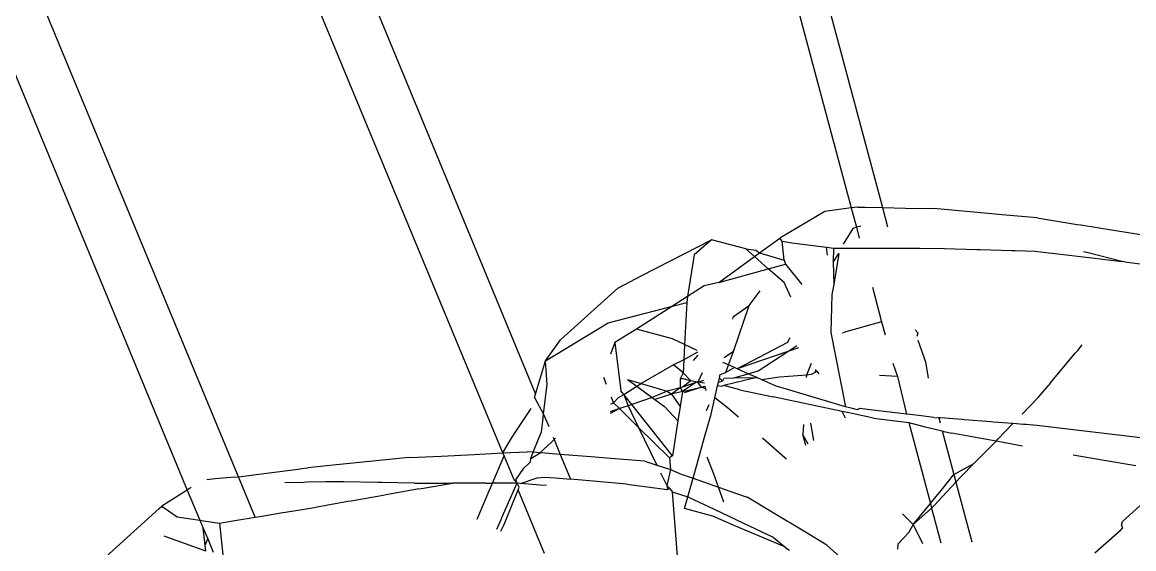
# Model space of a CAD drawing. Header units: inches. Extents: x 3324238 to 135265466, y -1036581 to 20094598.
# Drawn here: x 3354733.055 to 3354733.688, y -519083.691 to -519083.391 of the extents above; entities that cross this region are included whole.
import ezdxf

# ---------------------------------------------------------------- set-up
doc = ezdxf.new("R2010")
doc.units = ezdxf.units.IN
doc.header["$MEASUREMENT"] = 0
doc.layers.add('FURNITURE', color=32, linetype='Continuous', lineweight=13)

msp = doc.modelspace()

# ---------------------------------------------------------------- linework, layer by layer
for p, q in [((3354733.07894, -519081.76039, 0.00267), (3354733.54448, -519083.4969, 0.00267)), ((3354733.06495, -519081.77459, 0.00267), (3354733.52676, -519083.49715, 0.00267)), ((3354733.32846, -519083.6365, 0.00267), (3354732.58502, -519081.84202, 0.00267)), ((3354732.63196, -519081.87339, 0.00267), (3354733.34697, -519083.60314, 0.00267)), ((3354733.17798, -519083.65001, 0.00267), (3354732.44854, -519081.88935, 0.00267)), ((3354732.429, -519081.9202, 0.00267), (3354733.14881, -519083.65764, 0.00267)), ((3354733.51184, -519083.49917, 0.00267), (3354733.48618, -519083.51426, 0.00267)), ((3354733.52676, -519083.49715, 0.00267), (3354733.51184, -519083.49917, 0.00267)), ((3354733.52871, -519083.49688, 0.00267), (3354733.52676, -519083.49715, 0.00267)), ((3354733.52676, -519083.49715, 0.00267), (3354733.5297, -519083.50814, 0.00267)), ((3354733.53059, -519083.49663, 0.00267), (3354733.52871, -519083.49688, 0.00267)), ((3354733.53059, -519083.49663, 0.00267), (3354733.53468, -519083.49671, 0.00267)), ((3354733.53468, -519083.49671, 0.00267), (3354733.54448, -519083.4969, 0.00267)), ((3354733.54448, -519083.4969, 0.00267), (3354733.54742, -519083.50785, 0.00267)), ((3354733.54448, -519083.4969, 0.00267), (3354733.55768, -519083.49716, 0.00267)), ((3354733.55768, -519083.49716, 0.00267), (3354733.57361, -519083.49748, 0.00267)), ((3354733.57567, -519083.49766, 0.00267), (3354733.57361, -519083.49748, 0.00267)), ((3354733.59247, -519083.49917, 0.00267), (3354733.57567, -519083.49766, 0.00267)), ((3354733.5945, -519083.49936, 0.00267), (3354733.59247, -519083.49917, 0.00267)), ((3354733.61276, -519083.501, 0.00267), (3354733.5945, -519083.49936, 0.00267)), ((3354733.61484, -519083.50118, 0.00267), (3354733.61276, -519083.501, 0.00267)), ((3354733.6327, -519083.50279, 0.00267), (3354733.61484, -519083.50118, 0.00267)), ((3354733.5297, -519083.50814, 0.00267), (3354733.52761, -519083.50874, 0.00267)), ((3354733.53215, -519083.50743, 0.00267), (3354733.5297, -519083.50814, 0.00267)), ((3354733.5297, -519083.50814, 0.00267), (3354733.53134, -519083.51423, 0.00267)), ((3354733.6327, -519083.50279, 0.00267), (3354733.63597, -519083.50332, 0.00267)), ((3354733.63597, -519083.50332, 0.00267), (3354733.65541, -519083.50646, 0.00267)), ((3354733.65541, -519083.50646, 0.00267), (3354733.65738, -519083.50678, 0.00267)), ((3354733.65738, -519083.50678, 0.00267), (3354733.67611, -519083.50981, 0.00267)), ((3354733.47448, -519083.52275, 0.00267), (3354733.48618, -519083.51426, 0.00267)), ((3354733.48748, -519083.51593, 0.00267), (3354733.48618, -519083.51426, 0.00267)), ((3354733.52761, -519083.50874, 0.00267), (3354733.52227, -519083.51782, 0.00267)), ((3354733.67611, -519083.50981, 0.00267), (3354733.69519, -519083.51289, 0.00267)), ((3354733.40765, -519083.53564, 0.00267), (3354733.4472, -519083.51528, 0.00267)), ((3354733.4472, -519083.51528, 0.00267), (3354733.43732, -519083.5238, 0.00267)), ((3354733.46669, -519083.52047, 0.00267), (3354733.4472, -519083.51528, 0.00267)), ((3354733.47164, -519083.52481, 0.00267), (3354733.46669, -519083.52047, 0.00267)), ((3354733.46669, -519083.52047, 0.00267), (3354733.47247, -519083.52114, 0.00267)), ((3354733.48748, -519083.51593, 0.00267), (3354733.49302, -519083.51688, 0.00267)), ((3354733.48859, -519083.52689, 0.00267), (3354733.48748, -519083.51593, 0.00267)), ((3354733.49302, -519083.51688, 0.00267), (3354733.51265, -519083.51949, 0.00267)), ((3354733.51319, -519083.52405, 0.00267), (3354733.51265, -519083.51949, 0.00267)), ((3354733.51265, -519083.51949, 0.00267), (3354733.5167, -519083.52003, 0.00267)), ((3354733.5167, -519083.52003, 0.00267), (3354733.51643, -519083.52795, 0.00267)), ((3354733.5167, -519083.52003, 0.00267), (3354733.5659, -519083.51991, 0.00267)), ((3354733.5659, -519083.51991, 0.00267), (3354733.57988, -519083.52028, 0.00267)), ((3354733.57988, -519083.52028, 0.00267), (3354733.59826, -519083.52078, 0.00267)), ((3354733.59826, -519083.52078, 0.00267), (3354733.60016, -519083.52083, 0.00267)), ((3354733.60016, -519083.52083, 0.00267), (3354733.61821, -519083.52131, 0.00267)), ((3354733.43732, -519083.5238, 0.00267), (3354733.43364, -519083.54752, 0.00267)), ((3354733.45143, -519083.5395, 0.00267), (3354733.47164, -519083.52481, 0.00267)), ((3354733.47164, -519083.52481, 0.00267), (3354733.47448, -519083.52275, 0.00267)), ((3354733.47949, -519083.53169, 0.00267), (3354733.47164, -519083.52481, 0.00267)), ((3354733.47247, -519083.52114, 0.00267), (3354733.47448, -519083.52275, 0.00267)), ((3354733.47448, -519083.52275, 0.00267), (3354733.48859, -519083.52689, 0.00267)), ((3354733.48859, -519083.52689, 0.00267), (3354733.48937, -519083.52903, 0.00267)), ((3354733.51643, -519083.52795, 0.00267), (3354733.51972, -519083.52306, 0.00267)), ((3354733.51972, -519083.52306, 0.00267), (3354733.51686, -519083.54066, 0.00267)), ((3354733.61821, -519083.52131, 0.00267), (3354733.62015, -519083.52137, 0.00267)), ((3354733.62015, -519083.52137, 0.00267), (3354733.63152, -519083.52167, 0.00267)), ((3354733.63152, -519083.52167, 0.00267), (3354733.63914, -519083.52259, 0.00267)), ((3354733.63914, -519083.52259, 0.00267), (3354733.64111, -519083.52283, 0.00267)), ((3354733.64111, -519083.52283, 0.00267), (3354733.66043, -519083.52517, 0.00267)), ((3354733.66157, -519083.52269, 0.00267), (3354733.65907, -519083.52215, 0.00267)), ((3354733.66043, -519083.52517, 0.00267), (3354733.66228, -519083.52539, 0.00267)), ((3354733.68089, -519083.52764, 0.00267), (3354733.66157, -519083.52269, 0.00267)), ((3354733.66228, -519083.52539, 0.00267), (3354733.68089, -519083.52764, 0.00267)), ((3354733.45143, -519083.5395, 0.00267), (3354733.47949, -519083.53169, 0.00267)), ((3354733.47949, -519083.53169, 0.00267), (3354733.48937, -519083.52903, 0.00267)), ((3354733.48852, -519083.5396, 0.00267), (3354733.47949, -519083.53169, 0.00267)), ((3354733.48937, -519083.52903, 0.00267), (3354733.49874, -519083.54063, 0.00267)), ((3354733.51643, -519083.52795, 0.00267), (3354733.51686, -519083.54066, 0.00267)), ((3354733.68257, -519083.52784, 0.00267), (3354733.68089, -519083.52764, 0.00267)), ((3354733.68257, -519083.52784, 0.00267), (3354733.69417, -519083.52925, 0.00267)), ((3354733.39398, -519083.54281, 0.00267), (3354733.40765, -519083.53564, 0.00267)), ((3354733.45143, -519083.5395, 0.00267), (3354733.44308, -519083.54151, 0.00267)), ((3354733.49238, -519083.54793, 0.00267), (3354733.48852, -519083.5396, 0.00267)), ((3354733.36137, -519083.57209, 0.00267), (3354733.39398, -519083.54281, 0.00267)), ((3354733.44308, -519083.54151, 0.00267), (3354733.43364, -519083.54752, 0.00267)), ((3354733.46872, -519083.55253, 0.00267), (3354733.47485, -519083.54425, 0.00267)), ((3354733.51686, -519083.54066, 0.00267), (3354733.51582, -519083.54644, 0.00267)), ((3354733.53884, -519083.5422, 0.00267), (3354733.5441, -519083.56182, 0.00267)), ((3354733.43364, -519083.54752, 0.00267), (3354733.42497, -519083.55304, 0.00267)), ((3354733.42497, -519083.55304, 0.00267), (3354733.43311, -519083.55093, 0.00267)), ((3354733.43311, -519083.55093, 0.00267), (3354733.43196, -519083.57481, 0.00267)), ((3354733.43364, -519083.54752, 0.00267), (3354733.43311, -519083.55093, 0.00267)), ((3354733.51582, -519083.54644, 0.00267), (3354733.5151, -519083.56801, 0.00267)), ((3354733.38838, -519083.56255, 0.00267), (3354733.42497, -519083.55304, 0.00267)), ((3354733.42497, -519083.55304, 0.00267), (3354733.40449, -519083.56607, 0.00267)), ((3354733.45974, -519083.57873, 0.00267), (3354733.46872, -519083.55253, 0.00267)), ((3354733.45976, -519083.55885, 0.00267), (3354733.46872, -519083.55253, 0.00267)), ((3354733.3528, -519083.58409, 0.00267), (3354733.38838, -519083.56255, 0.00267)), ((3354733.45941, -519083.56037, 0.00267), (3354733.45976, -519083.55885, 0.00267)), ((3354733.5441, -519083.56182, 0.00267), (3354733.52378, -519083.56759, 0.00267)), ((3354733.5441, -519083.56182, 0.00267), (3354733.54613, -519083.5694, 0.00267)), ((3354733.40449, -519083.56607, 0.00267), (3354733.39223, -519083.57366, 0.00267)), ((3354733.42513, -519083.5716, 0.00267), (3354733.40449, -519083.56607, 0.00267)), ((3354733.49046, -519083.57364, 0.00267), (3354733.49209, -519083.57077, 0.00267)), ((3354733.5151, -519083.56801, 0.00267), (3354733.52344, -519083.61031, 0.00267)), ((3354733.52378, -519083.56759, 0.00267), (3354733.52168, -519083.56831, 0.00267)), ((3354733.56316, -519083.56656, 0.00267), (3354733.56471, -519083.56812, 0.00267)), ((3354733.56471, -519083.56812, 0.00267), (3354733.56414, -519083.57021, 0.00267)), ((3354733.3528, -519083.58409, 0.00267), (3354733.36137, -519083.57209, 0.00267)), ((3354733.39223, -519083.57366, 0.00267), (3354733.3898, -519083.58036, 0.00267)), ((3354733.39223, -519083.57366, 0.00267), (3354733.39557, -519083.60108, 0.00267)), ((3354733.43196, -519083.57481, 0.00267), (3354733.42513, -519083.5716, 0.00267)), ((3354733.43196, -519083.57481, 0.00267), (3354733.43154, -519083.58355, 0.00267)), ((3354733.4391, -519083.57817, 0.00267), (3354733.43196, -519083.57481, 0.00267)), ((3354733.49046, -519083.57364, 0.00267), (3354733.46178, -519083.58859, 0.00267)), ((3354733.49061, -519083.57883, 0.00267), (3354733.49579, -519083.57544, 0.00267)), ((3354733.49681, -519083.57673, 0.00267), (3354733.49061, -519083.57883, 0.00267)), ((3354733.56471, -519083.57236, 0.00267), (3354733.56908, -519083.58462, 0.00267)), ((3354733.65567, -519083.57815, 0.00267), (3354733.65828, -519083.57502, 0.00267)), ((3354733.34697, -519083.60314, 0.00267), (3354733.3528, -519083.58409, 0.00267)), ((3354733.35369, -519083.59746, 0.00267), (3354733.3528, -519083.58409, 0.00267)), ((3354733.43154, -519083.58355, 0.00267), (3354733.4256, -519083.58644, 0.00267)), ((3354733.43154, -519083.58355, 0.00267), (3354733.43119, -519083.59086, 0.00267)), ((3354733.43933, -519083.57923, 0.00267), (3354733.43154, -519083.58355, 0.00267)), ((3354733.43691, -519083.58388, 0.00267), (3354733.43971, -519083.58095, 0.00267)), ((3354733.45974, -519083.57873, 0.00267), (3354733.45438, -519083.58242, 0.00267)), ((3354733.45699, -519083.58646, 0.00267), (3354733.45974, -519083.57873, 0.00267)), ((3354733.49061, -519083.57883, 0.00267), (3354733.46178, -519083.58859, 0.00267)), ((3354733.47388, -519083.5898, 0.00267), (3354733.49061, -519083.57883, 0.00267)), ((3354733.64003, -519083.5969, 0.00267), (3354733.65443, -519083.57963, 0.00267)), ((3354733.65443, -519083.57963, 0.00267), (3354733.65567, -519083.57815, 0.00267)), ((3354733.4256, -519083.58644, 0.00267), (3354733.40717, -519083.59706, 0.00267)), ((3354733.43119, -519083.59086, 0.00267), (3354733.4256, -519083.58644, 0.00267)), ((3354733.45699, -519083.58646, 0.00267), (3354733.45378, -519083.58503, 0.00267)), ((3354733.45547, -519083.59073, 0.00267), (3354733.45699, -519083.58646, 0.00267)), ((3354733.46036, -519083.58796, 0.00267), (3354733.45547, -519083.59073, 0.00267)), ((3354733.46036, -519083.58796, 0.00267), (3354733.45699, -519083.58646, 0.00267)), ((3354733.46178, -519083.58859, 0.00267), (3354733.46036, -519083.58796, 0.00267)), ((3354733.46817, -519083.59143, 0.00267), (3354733.46178, -519083.58859, 0.00267)), ((3354733.46817, -519083.59143, 0.00267), (3354733.47388, -519083.5898, 0.00267)), ((3354733.50393, -519083.5857, 0.00267), (3354733.50129, -519083.59221, 0.00267)), ((3354733.50645, -519083.59051, 0.00267), (3354733.5066, -519083.58907, 0.00267)), ((3354733.50733, -519083.59, 0.00267), (3354733.50645, -519083.59051, 0.00267)), ((3354733.5086, -519083.59159, 0.00267), (3354733.50733, -519083.59, 0.00267)), ((3354733.55044, -519083.58549, 0.00267), (3354733.55311, -519083.59299, 0.00267)), ((3354733.56908, -519083.58462, 0.00267), (3354733.57049, -519083.59393, 0.00267)), ((3354733.3875, -519083.59759, 0.00267), (3354733.38598, -519083.59366, 0.00267)), ((3354733.39946, -519083.59481, 0.00267), (3354733.40717, -519083.59706, 0.00267)), ((3354733.39946, -519083.59481, 0.00267), (3354733.40467, -519083.5986, 0.00267)), ((3354733.43119, -519083.59086, 0.00267), (3354733.42931, -519083.59427, 0.00267)), ((3354733.42931, -519083.59427, 0.00267), (3354733.42947, -519083.59954, 0.00267)), ((3354733.43102, -519083.59436, 0.00267), (3354733.42931, -519083.59427, 0.00267)), ((3354733.43838, -519083.59652, 0.00267), (3354733.43068, -519083.60154, 0.00267)), ((3354733.43546, -519083.59542, 0.00267), (3354733.4308, -519083.59909, 0.00267)), ((3354733.43838, -519083.59652, 0.00267), (3354733.4308, -519083.59909, 0.00267)), ((3354733.43546, -519083.59542, 0.00267), (3354733.43102, -519083.59436, 0.00267)), ((3354733.43546, -519083.59542, 0.00267), (3354733.43119, -519083.59086, 0.00267)), ((3354733.43944, -519083.59617, 0.00267), (3354733.43546, -519083.59542, 0.00267)), ((3354733.43944, -519083.59617, 0.00267), (3354733.43838, -519083.59652, 0.00267)), ((3354733.44191, -519083.59099, 0.00267), (3354733.43944, -519083.59617, 0.00267)), ((3354733.43944, -519083.59617, 0.00267), (3354733.4428, -519083.59503, 0.00267)), ((3354733.44321, -519083.59687, 0.00267), (3354733.43944, -519083.59617, 0.00267)), ((3354733.44158, -519083.59906, 0.00267), (3354733.43944, -519083.59617, 0.00267)), ((3354733.45074, -519083.59832, 0.00267), (3354733.4512, -519083.5963, 0.00267)), ((3354733.4512, -519083.5963, 0.00267), (3354733.45175, -519083.59391, 0.00267)), ((3354733.4512, -519083.5963, 0.00267), (3354733.45376, -519083.59556, 0.00267)), ((3354733.45175, -519083.59391, 0.00267), (3354733.45222, -519083.59183, 0.00267)), ((3354733.45175, -519083.59391, 0.00267), (3354733.45376, -519083.59556, 0.00267)), ((3354733.45222, -519083.59183, 0.00267), (3354733.45547, -519083.59073, 0.00267)), ((3354733.45376, -519083.59556, 0.00267), (3354733.45436, -519083.59387, 0.00267)), ((3354733.47296, -519083.59357, 0.00267), (3354733.4543, -519083.59809, 0.00267)), ((3354733.45436, -519083.59387, 0.00267), (3354733.46, -519083.59377, 0.00267)), ((3354733.46, -519083.59377, 0.00267), (3354733.46817, -519083.59143, 0.00267)), ((3354733.46, -519083.59377, 0.00267), (3354733.47296, -519083.59357, 0.00267)), ((3354733.47296, -519083.59357, 0.00267), (3354733.46817, -519083.59143, 0.00267)), ((3354733.47587, -519083.59486, 0.00267), (3354733.47296, -519083.59357, 0.00267)), ((3354733.4859, -519083.59336, 0.00267), (3354733.47587, -519083.59486, 0.00267)), ((3354733.48396, -519083.59846, 0.00267), (3354733.47587, -519083.59486, 0.00267)), ((3354733.50129, -519083.59221, 0.00267), (3354733.4859, -519083.59336, 0.00267)), ((3354733.50129, -519083.59221, 0.00267), (3354733.5012, -519083.59359, 0.00267)), ((3354733.50401, -519083.59195, 0.00267), (3354733.50129, -519083.59221, 0.00267)), ((3354733.50645, -519083.59051, 0.00267), (3354733.50401, -519083.59195, 0.00267)), ((3354733.55311, -519083.59299, 0.00267), (3354733.54296, -519083.59236, 0.00267)), ((3354733.55311, -519083.59299, 0.00267), (3354733.5582, -519083.61443, 0.00267)), ((3354733.35165, -519083.61444, 0.00267), (3354733.35369, -519083.59746, 0.00267)), ((3354733.39724, -519083.60318, 0.00267), (3354733.39557, -519083.60108, 0.00267)), ((3354733.39724, -519083.60318, 0.00267), (3354733.40467, -519083.5986, 0.00267)), ((3354733.40467, -519083.5986, 0.00267), (3354733.40717, -519083.59706, 0.00267)), ((3354733.40467, -519083.5986, 0.00267), (3354733.41345, -519083.60497, 0.00267)), ((3354733.40717, -519083.59706, 0.00267), (3354733.42197, -519083.60145, 0.00267)), ((3354733.42197, -519083.60145, 0.00267), (3354733.41345, -519083.60497, 0.00267)), ((3354733.42443, -519083.603, 0.00267), (3354733.41492, -519083.60604, 0.00267)), ((3354733.42947, -519083.59954, 0.00267), (3354733.42197, -519083.60145, 0.00267)), ((3354733.42197, -519083.60145, 0.00267), (3354733.42443, -519083.603, 0.00267)), ((3354733.42947, -519083.59954, 0.00267), (3354733.42443, -519083.603, 0.00267)), ((3354733.43068, -519083.60154, 0.00267), (3354733.42443, -519083.603, 0.00267)), ((3354733.42443, -519083.603, 0.00267), (3354733.42938, -519083.61009, 0.00267)), ((3354733.43068, -519083.60154, 0.00267), (3354733.42938, -519083.61009, 0.00267)), ((3354733.4308, -519083.59909, 0.00267), (3354733.42947, -519083.59954, 0.00267)), ((3354733.42947, -519083.59954, 0.00267), (3354733.43068, -519083.60154, 0.00267)), ((3354733.43068, -519083.60154, 0.00267), (3354733.44158, -519083.59906, 0.00267)), ((3354733.44158, -519083.59906, 0.00267), (3354733.43167, -519083.60232, 0.00267)), ((3354733.44158, -519083.59906, 0.00267), (3354733.44356, -519083.59849, 0.00267)), ((3354733.4439, -519083.60003, 0.00267), (3354733.44158, -519083.59906, 0.00267)), ((3354733.44413, -519083.60107, 0.00267), (3354733.44356, -519083.59849, 0.00267)), ((3354733.4492, -519083.60507, 0.00267), (3354733.45074, -519083.59832, 0.00267)), ((3354733.45265, -519083.59868, 0.00267), (3354733.45074, -519083.59832, 0.00267)), ((3354733.4543, -519083.59809, 0.00267), (3354733.45265, -519083.59868, 0.00267)), ((3354733.46341, -519083.60066, 0.00267), (3354733.4543, -519083.59809, 0.00267)), ((3354733.46341, -519083.60066, 0.00267), (3354733.48236, -519083.60464, 0.00267)), ((3354733.48988, -519083.60023, 0.00267), (3354733.48396, -519083.59846, 0.00267)), ((3354733.52344, -519083.61031, 0.00267), (3354733.48988, -519083.60023, 0.00267)), ((3354733.63327, -519083.605, 0.00267), (3354733.63885, -519083.59832, 0.00267)), ((3354733.64003, -519083.5969, 0.00267), (3354733.63885, -519083.59832, 0.00267)), ((3354733.34641, -519083.60495, 0.00267), (3354733.34697, -519083.60314, 0.00267)), ((3354733.34641, -519083.60495, 0.00267), (3354733.35165, -519083.61444, 0.00267)), ((3354733.38993, -519083.60876, 0.00267), (3354733.39152, -519083.60799, 0.00267)), ((3354733.39152, -519083.60799, 0.00267), (3354733.39024, -519083.60468, 0.00267)), ((3354733.39152, -519083.60799, 0.00267), (3354733.39436, -519083.60496, 0.00267)), ((3354733.39152, -519083.60799, 0.00267), (3354733.39485, -519083.61127, 0.00267)), ((3354733.39436, -519083.60496, 0.00267), (3354733.39724, -519083.60318, 0.00267)), ((3354733.4018, -519083.60891, 0.00267), (3354733.39724, -519083.60318, 0.00267)), ((3354733.39724, -519083.60318, 0.00267), (3354733.39972, -519083.60962, 0.00267)), ((3354733.4018, -519083.60891, 0.00267), (3354733.39972, -519083.60962, 0.00267)), ((3354733.41345, -519083.60497, 0.00267), (3354733.4018, -519083.60891, 0.00267)), ((3354733.42511, -519083.63822, 0.00267), (3354733.4018, -519083.60891, 0.00267)), ((3354733.41345, -519083.60497, 0.00267), (3354733.41492, -519083.60604, 0.00267)), ((3354733.41492, -519083.60604, 0.00267), (3354733.42057, -519083.61014, 0.00267)), ((3354733.44434, -519083.61228, 0.00267), (3354733.44586, -519083.60895, 0.00267)), ((3354733.44706, -519083.61442, 0.00267), (3354733.4492, -519083.60507, 0.00267)), ((3354733.45618, -519083.61058, 0.00267), (3354733.4492, -519083.60507, 0.00267)), ((3354733.52156, -519083.61286, 0.00267), (3354733.48236, -519083.60464, 0.00267)), ((3354733.62408, -519083.61441, 0.00267), (3354733.63327, -519083.605, 0.00267)), ((3354733.33666, -519083.62316, 0.00267), (3354733.34231, -519083.61455, 0.00267)), ((3354733.34231, -519083.61455, 0.00267), (3354733.34453, -519083.61117, 0.00267)), ((3354733.35117, -519083.61841, 0.00267), (3354733.35165, -519083.61444, 0.00267)), ((3354733.35165, -519083.61444, 0.00267), (3354733.35455, -519083.62145, 0.00267)), ((3354733.39485, -519083.61127, 0.00267), (3354733.38951, -519083.61416, 0.00267)), ((3354733.39485, -519083.61127, 0.00267), (3354733.3896, -519083.61305, 0.00267)), ((3354733.39972, -519083.60962, 0.00267), (3354733.39485, -519083.61127, 0.00267)), ((3354733.39485, -519083.61127, 0.00267), (3354733.40573, -519083.622, 0.00267)), ((3354733.39972, -519083.60962, 0.00267), (3354733.40573, -519083.622, 0.00267)), ((3354733.42814, -519083.6183, 0.00267), (3354733.42057, -519083.61014, 0.00267)), ((3354733.42938, -519083.61009, 0.00267), (3354733.42814, -519083.6183, 0.00267)), ((3354733.44334, -519083.62752, 0.00267), (3354733.44706, -519083.61442, 0.00267)), ((3354733.46263, -519083.61621, 0.00267), (3354733.45618, -519083.61058, 0.00267)), ((3354733.52346, -519083.61675, 0.00267), (3354733.52156, -519083.61286, 0.00267)), ((3354733.52728, -519083.61411, 0.00267), (3354733.52156, -519083.61286, 0.00267)), ((3354733.52671, -519083.61112, 0.00267), (3354733.52344, -519083.61031, 0.00267)), ((3354733.53031, -519083.61201, 0.00267), (3354733.52671, -519083.61112, 0.00267)), ((3354733.53938, -519083.61665, 0.00267), (3354733.52728, -519083.61411, 0.00267)), ((3354733.53141, -519083.61125, 0.00267), (3354733.53031, -519083.61201, 0.00267)), ((3354733.5376, -519083.61199, 0.00267), (3354733.53141, -519083.61125, 0.00267)), ((3354733.5582, -519083.61443, 0.00267), (3354733.5376, -519083.61199, 0.00267)), ((3354733.5603, -519083.61468, 0.00267), (3354733.5582, -519083.61443, 0.00267)), ((3354733.5665, -519083.61542, 0.00267), (3354733.5603, -519083.61468, 0.00267)), ((3354733.57388, -519083.61629, 0.00267), (3354733.5665, -519083.61542, 0.00267)), ((3354733.35045, -519083.62442, 0.00267), (3354733.35117, -519083.61841, 0.00267)), ((3354733.40573, -519083.622, 0.00267), (3354733.42326, -519083.6393, 0.00267)), ((3354733.40573, -519083.622, 0.00267), (3354733.41615, -519083.64347, 0.00267)), ((3354733.42814, -519083.6183, 0.00267), (3354733.42511, -519083.63822, 0.00267)), ((3354733.49959, -519083.6203, 0.00267), (3354733.49924, -519083.62606, 0.00267)), ((3354733.50352, -519083.61957, 0.00267), (3354733.50524, -519083.62935, 0.00267)), ((3354733.53938, -519083.61665, 0.00267), (3354733.55949, -519083.61924, 0.00267)), ((3354733.55949, -519083.61924, 0.00267), (3354733.56166, -519083.61978, 0.00267)), ((3354733.55949, -519083.61924, 0.00267), (3354733.57183, -519083.66526, 0.00267)), ((3354733.56166, -519083.61978, 0.00267), (3354733.5681, -519083.62138, 0.00267)), ((3354733.5681, -519083.62138, 0.00267), (3354733.57855, -519083.62397, 0.00267)), ((3354733.57388, -519083.61629, 0.00267), (3354733.57655, -519083.6165, 0.00267)), ((3354733.57655, -519083.6165, 0.00267), (3354733.57731, -519083.61935, 0.00267)), ((3354733.57755, -519083.61658, 0.00267), (3354733.57655, -519083.6165, 0.00267)), ((3354733.58995, -519083.61755, 0.00267), (3354733.57755, -519083.61658, 0.00267)), ((3354733.59117, -519083.61764, 0.00267), (3354733.58995, -519083.61755, 0.00267)), ((3354733.60629, -519083.61882, 0.00267), (3354733.59117, -519083.61764, 0.00267)), ((3354733.60765, -519083.61893, 0.00267), (3354733.60629, -519083.61882, 0.00267)), ((3354733.61881, -519083.6198, 0.00267), (3354733.60765, -519083.61893, 0.00267)), ((3354733.6102, -519083.6286, 0.00267), (3354733.61881, -519083.6198, 0.00267)), ((3354733.62493, -519083.62028, 0.00267), (3354733.61881, -519083.6198, 0.00267)), ((3354733.62638, -519083.62039, 0.00267), (3354733.62493, -519083.62028, 0.00267)), ((3354733.62817, -519083.62053, 0.00267), (3354733.62638, -519083.62039, 0.00267)), ((3354733.63246, -519083.62086, 0.00267), (3354733.62817, -519083.62053, 0.00267)), ((3354733.69636, -519083.62847, 0.00267), (3354733.63246, -519083.62086, 0.00267)), ((3354733.32846, -519083.6365, 0.00267), (3354733.33345, -519083.62804, 0.00267)), ((3354733.33345, -519083.62804, 0.00267), (3354733.33666, -519083.62316, 0.00267)), ((3354733.34575, -519083.63609, 0.00267), (3354733.34894, -519083.62817, 0.00267)), ((3354733.34894, -519083.62817, 0.00267), (3354733.35045, -519083.62442, 0.00267)), ((3354733.35709, -519083.62758, 0.00267), (3354733.35763, -519083.62887, 0.00267)), ((3354733.35763, -519083.62887, 0.00267), (3354733.35836, -519083.62818, 0.00267)), ((3354733.43963, -519083.64061, 0.00267), (3354733.44334, -519083.62752, 0.00267)), ((3354733.48903, -519083.63926, 0.00267), (3354733.47634, -519083.62818, 0.00267)), ((3354733.50224, -519083.63142, 0.00267), (3354733.49924, -519083.62606, 0.00267)), ((3354733.50101, -519083.63227, 0.00267), (3354733.49924, -519083.62606, 0.00267)), ((3354733.57855, -519083.62397, 0.00267), (3354733.58522, -519083.64885, 0.00267)), ((3354733.57855, -519083.62397, 0.00267), (3354733.57958, -519083.62422, 0.00267)), ((3354733.57958, -519083.62422, 0.00267), (3354733.58399, -519083.62532, 0.00267)), ((3354733.59245, -519083.62685, 0.00267), (3354733.58399, -519083.62532, 0.00267)), ((3354733.60926, -519083.62989, 0.00267), (3354733.59245, -519083.62685, 0.00267)), ((3354733.34962, -519083.6364, 0.00267), (3354733.35158, -519083.63456, 0.00267)), ((3354733.35158, -519083.63456, 0.00267), (3354733.3561, -519083.63031, 0.00267)), ((3354733.3561, -519083.63031, 0.00267), (3354733.35763, -519083.62887, 0.00267)), ((3354733.35763, -519083.62887, 0.00267), (3354733.36113, -519083.63734, 0.00267)), ((3354733.5975, -519083.6416, 0.00267), (3354733.60926, -519083.62989, 0.00267)), ((3354733.60926, -519083.62989, 0.00267), (3354733.6102, -519083.6286, 0.00267)), ((3354733.6242, -519083.6326, 0.00267), (3354733.60926, -519083.62989, 0.00267)), ((3354733.27314, -519083.63937, 0.00267), (3354733.2544, -519083.64127, 0.00267)), ((3354733.27546, -519083.63914, 0.00267), (3354733.27314, -519083.63937, 0.00267)), ((3354733.27546, -519083.63914, 0.00267), (3354733.29338, -519083.63825, 0.00267)), ((3354733.29338, -519083.63825, 0.00267), (3354733.31208, -519083.63732, 0.00267)), ((3354733.31208, -519083.63732, 0.00267), (3354733.32846, -519083.6365, 0.00267)), ((3354733.32252, -519083.65373, 0.00267), (3354733.32915, -519083.63816, 0.00267)), ((3354733.32846, -519083.6365, 0.00267), (3354733.34237, -519083.63581, 0.00267)), ((3354733.32915, -519083.63816, 0.00267), (3354733.32846, -519083.6365, 0.00267)), ((3354733.33482, -519083.65185, 0.00267), (3354733.32915, -519083.63816, 0.00267)), ((3354733.34575, -519083.63609, 0.00267), (3354733.34237, -519083.63581, 0.00267)), ((3354733.34424, -519083.64147, 0.00267), (3354733.34434, -519083.63958, 0.00267)), ((3354733.34434, -519083.63958, 0.00267), (3354733.34575, -519083.63609, 0.00267)), ((3354733.34434, -519083.63958, 0.00267), (3354733.34962, -519083.6364, 0.00267)), ((3354733.34962, -519083.6364, 0.00267), (3354733.34575, -519083.63609, 0.00267)), ((3354733.35244, -519083.63663, 0.00267), (3354733.34962, -519083.6364, 0.00267)), ((3354733.35894, -519083.63716, 0.00267), (3354733.35244, -519083.63663, 0.00267)), ((3354733.36113, -519083.63734, 0.00267), (3354733.35894, -519083.63716, 0.00267)), ((3354733.36113, -519083.63734, 0.00267), (3354733.367, -519083.6515, 0.00267)), ((3354733.38096, -519083.63895, 0.00267), (3354733.36113, -519083.63734, 0.00267)), ((3354733.38756, -519083.63949, 0.00267), (3354733.38096, -519083.63895, 0.00267)), ((3354733.40937, -519083.64126, 0.00267), (3354733.38756, -519083.63949, 0.00267)), ((3354733.42511, -519083.63822, 0.00267), (3354733.42326, -519083.6393, 0.00267)), ((3354733.42326, -519083.6393, 0.00267), (3354733.42394, -519083.64593, 0.00267)), ((3354733.43671, -519083.65089, 0.00267), (3354733.43963, -519083.64061, 0.00267)), ((3354733.44836, -519083.64793, 0.00267), (3354733.44473, -519083.63889, 0.00267)), ((3354733.48986, -519083.63998, 0.00267), (3354733.48903, -519083.63926, 0.00267)), ((3354733.65309, -519083.63763, 0.00267), (3354733.67079, -519083.64066, 0.00267)), ((3354733.67079, -519083.64066, 0.00267), (3354733.68873, -519083.64372, 0.00267)), ((3354733.19386, -519083.64799, 0.00267), (3354733.21199, -519083.64569, 0.00267)), ((3354733.21199, -519083.64569, 0.00267), (3354733.21387, -519083.64545, 0.00267)), ((3354733.21387, -519083.64545, 0.00267), (3354733.21753, -519083.64498, 0.00267)), ((3354733.23181, -519083.64354, 0.00267), (3354733.21753, -519083.64498, 0.00267)), ((3354733.23376, -519083.64335, 0.00267), (3354733.23181, -519083.64354, 0.00267)), ((3354733.25248, -519083.64146, 0.00267), (3354733.23376, -519083.64335, 0.00267)), ((3354733.2544, -519083.64127, 0.00267), (3354733.25248, -519083.64146, 0.00267)), ((3354733.33593, -519083.65174, 0.00267), (3354733.34034, -519083.64514, 0.00267)), ((3354733.34034, -519083.64514, 0.00267), (3354733.34318, -519083.64247, 0.00267)), ((3354733.34318, -519083.64247, 0.00267), (3354733.34424, -519083.64147, 0.00267)), ((3354733.40937, -519083.64126, 0.00267), (3354733.41615, -519083.64347, 0.00267)), ((3354733.41615, -519083.64347, 0.00267), (3354733.42394, -519083.64593, 0.00267)), ((3354733.42394, -519083.64593, 0.00267), (3354733.42176, -519083.65504, 0.00267)), ((3354733.42394, -519083.64593, 0.00267), (3354733.42988, -519083.64849, 0.00267)), ((3354733.58522, -519083.64885, 0.00267), (3354733.59664, -519083.64248, 0.00267)), ((3354733.58932, -519083.64996, 0.00267), (3354733.59664, -519083.64248, 0.00267)), ((3354733.59664, -519083.64248, 0.00267), (3354733.5975, -519083.6416, 0.00267)), ((3354733.16479, -519083.6513, 0.00267), (3354733.15998, -519083.65175, 0.00267)), ((3354733.17586, -519083.65028, 0.00267), (3354733.16479, -519083.6513, 0.00267)), ((3354733.17586, -519083.65028, 0.00267), (3354733.17798, -519083.65001, 0.00267)), ((3354733.17798, -519083.65001, 0.00267), (3354733.19386, -519083.64799, 0.00267)), ((3354733.18753, -519083.67307, 0.00267), (3354733.17798, -519083.65001, 0.00267)), ((3354733.21512, -519083.65323, 0.00267), (3354733.20442, -519083.65354, 0.00267)), ((3354733.21703, -519083.65318, 0.00267), (3354733.21512, -519083.65323, 0.00267)), ((3354733.22767, -519083.65287, 0.00267), (3354733.21703, -519083.65318, 0.00267)), ((3354733.23572, -519083.65299, 0.00267), (3354733.22767, -519083.65287, 0.00267)), ((3354733.23771, -519083.65302, 0.00267), (3354733.23572, -519083.65299, 0.00267)), ((3354733.25738, -519083.65331, 0.00267), (3354733.23771, -519083.65302, 0.00267)), ((3354733.25934, -519083.65334, 0.00267), (3354733.25738, -519083.65331, 0.00267)), ((3354733.27798, -519083.65362, 0.00267), (3354733.25934, -519083.65334, 0.00267)), ((3354733.27798, -519083.65362, 0.00267), (3354733.29977, -519083.65367, 0.00267)), ((3354733.28216, -519083.65677, 0.00267), (3354733.29977, -519083.65367, 0.00267)), ((3354733.31887, -519083.65372, 0.00267), (3354733.29977, -519083.65367, 0.00267)), ((3354733.31887, -519083.65372, 0.00267), (3354733.32252, -519083.65373, 0.00267)), ((3354733.32139, -519083.6564, 0.00267), (3354733.32252, -519083.65373, 0.00267)), ((3354733.33666, -519083.65377, 0.00267), (3354733.32252, -519083.65373, 0.00267)), ((3354733.33666, -519083.65377, 0.00267), (3354733.33482, -519083.65185, 0.00267)), ((3354733.33666, -519083.65377, 0.00267), (3354733.33593, -519083.65174, 0.00267)), ((3354733.33857, -519083.65391, 0.00267), (3354733.34803, -519083.65061, 0.00267)), ((3354733.34803, -519083.65061, 0.00267), (3354733.35242, -519083.6502, 0.00267)), ((3354733.35242, -519083.6502, 0.00267), (3354733.35828, -519083.65072, 0.00267)), ((3354733.35828, -519083.65072, 0.00267), (3354733.3648, -519083.6513, 0.00267)), ((3354733.3648, -519083.6513, 0.00267), (3354733.367, -519083.6515, 0.00267)), ((3354733.39908, -519083.65435, 0.00267), (3354733.367, -519083.6515, 0.00267)), ((3354733.41827, -519083.64785, 0.00267), (3354733.42176, -519083.65504, 0.00267)), ((3354733.42988, -519083.64849, 0.00267), (3354733.43671, -519083.65089, 0.00267)), ((3354733.43373, -519083.66142, 0.00267), (3354733.43671, -519083.65089, 0.00267)), ((3354733.43671, -519083.65089, 0.00267), (3354733.45123, -519083.656, 0.00267)), ((3354733.45123, -519083.656, 0.00267), (3354733.44836, -519083.64793, 0.00267)), ((3354733.57788, -519083.65785, 0.00267), (3354733.58522, -519083.64885, 0.00267)), ((3354733.57878, -519083.66123, 0.00267), (3354733.58636, -519083.65313, 0.00267)), ((3354733.58522, -519083.64885, 0.00267), (3354733.58636, -519083.65313, 0.00267)), ((3354733.58636, -519083.65313, 0.00267), (3354733.58932, -519083.64996, 0.00267)), ((3354733.58636, -519083.65313, 0.00267), (3354733.59545, -519083.68703, 0.00267)), ((3354733.14881, -519083.65764, 0.00267), (3354733.13443, -519083.66682, 0.00267)), ((3354733.15109, -519083.65618, 0.00267), (3354733.14881, -519083.65764, 0.00267)), ((3354733.14881, -519083.65764, 0.00267), (3354733.15589, -519083.67473, 0.00267)), ((3354733.26212, -519083.66014, 0.00267), (3354733.27971, -519083.657, 0.00267)), ((3354733.27971, -519083.657, 0.00267), (3354733.28216, -519083.65677, 0.00267)), ((3354733.31379, -519083.67427, 0.00267), (3354733.32067, -519083.65807, 0.00267)), ((3354733.32067, -519083.65807, 0.00267), (3354733.32139, -519083.6564, 0.00267)), ((3354733.32812, -519083.67281, 0.00267), (3354733.33606, -519083.65484, 0.00267)), ((3354733.32956, -519083.6763, 0.00267), (3354733.33714, -519083.65746, 0.00267)), ((3354733.33606, -519083.65484, 0.00267), (3354733.33666, -519083.65377, 0.00267)), ((3354733.33857, -519083.65391, 0.00267), (3354733.33666, -519083.65377, 0.00267)), ((3354733.33771, -519083.65606, 0.00267), (3354733.33666, -519083.65377, 0.00267)), ((3354733.33714, -519083.65746, 0.00267), (3354733.33771, -519083.65606, 0.00267)), ((3354733.35216, -519083.69371, 0.00267), (3354733.33714, -519083.65746, 0.00267)), ((3354733.34976, -519083.65478, 0.00267), (3354733.33857, -519083.65391, 0.00267)), ((3354733.3533, -519083.65506, 0.00267), (3354733.34976, -519083.65478, 0.00267)), ((3354733.39908, -519083.65435, 0.00267), (3354733.42223, -519083.65725, 0.00267)), ((3354733.42176, -519083.65504, 0.00267), (3354733.42332, -519083.65651, 0.00267)), ((3354733.42176, -519083.65504, 0.00267), (3354733.42223, -519083.65725, 0.00267)), ((3354733.42223, -519083.65725, 0.00267), (3354733.42332, -519083.65651, 0.00267)), ((3354733.42332, -519083.65651, 0.00267), (3354733.42481, -519083.65856, 0.00267)), ((3354733.42481, -519083.65856, 0.00267), (3354733.42841, -519083.70501, 0.00267)), ((3354733.42481, -519083.65856, 0.00267), (3354733.43373, -519083.66142, 0.00267)), ((3354733.45428, -519083.66458, 0.00267), (3354733.45123, -519083.656, 0.00267)), ((3354733.45123, -519083.656, 0.00267), (3354733.46147, -519083.65961, 0.00267)), ((3354733.46147, -519083.65961, 0.00267), (3354733.46754, -519083.66175, 0.00267)), ((3354733.57335, -519083.66338, 0.00267), (3354733.57788, -519083.65785, 0.00267)), ((3354733.22275, -519083.66715, 0.00267), (3354733.24029, -519083.66402, 0.00267)), ((3354733.24029, -519083.66402, 0.00267), (3354733.24209, -519083.66371, 0.00267)), ((3354733.24209, -519083.66371, 0.00267), (3354733.26034, -519083.66045, 0.00267)), ((3354733.26034, -519083.66045, 0.00267), (3354733.26212, -519083.66014, 0.00267)), ((3354733.43183, -519083.6681, 0.00267), (3354733.43373, -519083.66142, 0.00267)), ((3354733.43373, -519083.66142, 0.00267), (3354733.44866, -519083.66847, 0.00267)), ((3354733.48238, -519083.67065, 0.00267), (3354733.46754, -519083.66175, 0.00267)), ((3354733.56206, -519083.67722, 0.00267), (3354733.57183, -519083.66526, 0.00267)), ((3354733.57183, -519083.66526, 0.00267), (3354733.57335, -519083.66338, 0.00267)), ((3354733.57183, -519083.66526, 0.00267), (3354733.57254, -519083.6679, 0.00267)), ((3354733.57254, -519083.6679, 0.00267), (3354733.57411, -519083.66622, 0.00267)), ((3354733.57411, -519083.66622, 0.00267), (3354733.57878, -519083.66123, 0.00267)), ((3354733.69694, -519083.66137, 0.00267), (3354733.68127, -519083.67544, 0.00267)), ((3354733.1328, -519083.66806, 0.00267), (3354733.1022, -519083.69577, 0.00267)), ((3354733.1328, -519083.66806, 0.00267), (3354733.13443, -519083.66682, 0.00267)), ((3354733.13443, -519083.66682, 0.00267), (3354733.14301, -519083.67276, 0.00267)), ((3354733.18897, -519083.67283, 0.00267), (3354733.20318, -519083.67048, 0.00267)), ((3354733.20318, -519083.67048, 0.00267), (3354733.20481, -519083.67021, 0.00267)), ((3354733.20481, -519083.67021, 0.00267), (3354733.21531, -519083.66847, 0.00267)), ((3354733.21531, -519083.66847, 0.00267), (3354733.22101, -519083.66746, 0.00267)), ((3354733.22101, -519083.66746, 0.00267), (3354733.22275, -519083.66715, 0.00267)), ((3354733.44431, -519083.67148, 0.00267), (3354733.43183, -519083.6681, 0.00267)), ((3354733.44793, -519083.67246, 0.00267), (3354733.44431, -519083.67148, 0.00267)), ((3354733.46058, -519083.67803, 0.00267), (3354733.44793, -519083.67246, 0.00267)), ((3354733.44866, -519083.66847, 0.00267), (3354733.46543, -519083.67639, 0.00267)), ((3354733.50073, -519083.68167, 0.00267), (3354733.48238, -519083.67065, 0.00267)), ((3354733.56206, -519083.67722, 0.00267), (3354733.55602, -519083.67117, 0.00267)), ((3354733.56206, -519083.67722, 0.00267), (3354733.57254, -519083.6679, 0.00267)), ((3354733.57254, -519083.6679, 0.00267), (3354733.57782, -519083.68763, 0.00267)), ((3354733.14301, -519083.67276, 0.00267), (3354733.15589, -519083.67473, 0.00267)), ((3354733.15589, -519083.67473, 0.00267), (3354733.15816, -519083.67508, 0.00267)), ((3354733.15589, -519083.67473, 0.00267), (3354733.15797, -519083.67926, 0.00267)), ((3354733.15816, -519083.67508, 0.00267), (3354733.16711, -519083.67645, 0.00267)), ((3354733.16711, -519083.67645, 0.00267), (3354733.17468, -519083.67519, 0.00267)), ((3354733.16711, -519083.67645, 0.00267), (3354733.16974, -519083.70171, 0.00267)), ((3354733.17468, -519083.67519, 0.00267), (3354733.17587, -519083.675, 0.00267)), ((3354733.17587, -519083.675, 0.00267), (3354733.18753, -519083.67307, 0.00267)), ((3354733.18753, -519083.67307, 0.00267), (3354733.18897, -519083.67283, 0.00267)), ((3354733.32498, -519083.67994, 0.00267), (3354733.32743, -519083.67438, 0.00267)), ((3354733.32723, -519083.68108, 0.00267), (3354733.3289, -519083.67794, 0.00267)), ((3354733.32743, -519083.67438, 0.00267), (3354733.32812, -519083.67281, 0.00267)), ((3354733.3289, -519083.67794, 0.00267), (3354733.32956, -519083.6763, 0.00267)), ((3354733.48897, -519083.68987, 0.00267), (3354733.46058, -519083.67803, 0.00267)), ((3354733.46543, -519083.67639, 0.00267), (3354733.48234, -519083.68437, 0.00267)), ((3354733.56206, -519083.67722, 0.00267), (3354733.55938, -519083.68195, 0.00267)), ((3354733.56206, -519083.67722, 0.00267), (3354733.56726, -519083.68799, 0.00267)), ((3354733.6807, -519083.67759, 0.00267), (3354733.68127, -519083.67544, 0.00267)), ((3354733.6807, -519083.67759, 0.00267), (3354733.68116, -519083.67934, 0.00267)), ((3354733.15936, -519083.6924, 0.00267), (3354733.13576, -519083.68385, 0.00267)), ((3354733.159, -519083.68894, 0.00267), (3354733.15797, -519083.67926, 0.00267)), ((3354733.15797, -519083.67926, 0.00267), (3354733.16047, -519083.6853, 0.00267)), ((3354733.159, -519083.68894, 0.00267), (3354733.16047, -519083.6853, 0.00267)), ((3354733.16047, -519083.6853, 0.00267), (3354733.16365, -519083.69299, 0.00267)), ((3354733.48234, -519083.68437, 0.00267), (3354733.48897, -519083.68987, 0.00267)), ((3354733.51296, -519083.68901, 0.00267), (3354733.50073, -519083.68167, 0.00267)), ((3354733.55328, -519083.68847, 0.00267), (3354733.55938, -519083.68195, 0.00267)), ((3354733.67981, -519083.68088, 0.00267), (3354733.66548, -519083.69358, 0.00267)), ((3354733.67981, -519083.68088, 0.00267), (3354733.68116, -519083.67934, 0.00267)), ((3354733.15936, -519083.6924, 0.00267), (3354733.159, -519083.68894, 0.00267)), ((3354733.48897, -519083.68987, 0.00267), (3354733.48968, -519083.69085, 0.00267)), ((3354733.49156, -519083.69201, 0.00267), (3354733.48968, -519083.69085, 0.00267)), ((3354733.51296, -519083.68901, 0.00267), (3354733.52574, -519083.70047, 0.00267)), ((3354733.55328, -519083.68847, 0.00267), (3354733.55317, -519083.69118, 0.00267))]:
    msp.add_line(p, q)
at = {"layer": 'FURNITURE', "lineweight": 30}
msp.add_arc((3354732.75313, -519086.61744, 0.00267), 12.0161, 2.966283, 177.033717, dxfattribs=at)

doc.saveas('drawing.dxf')
